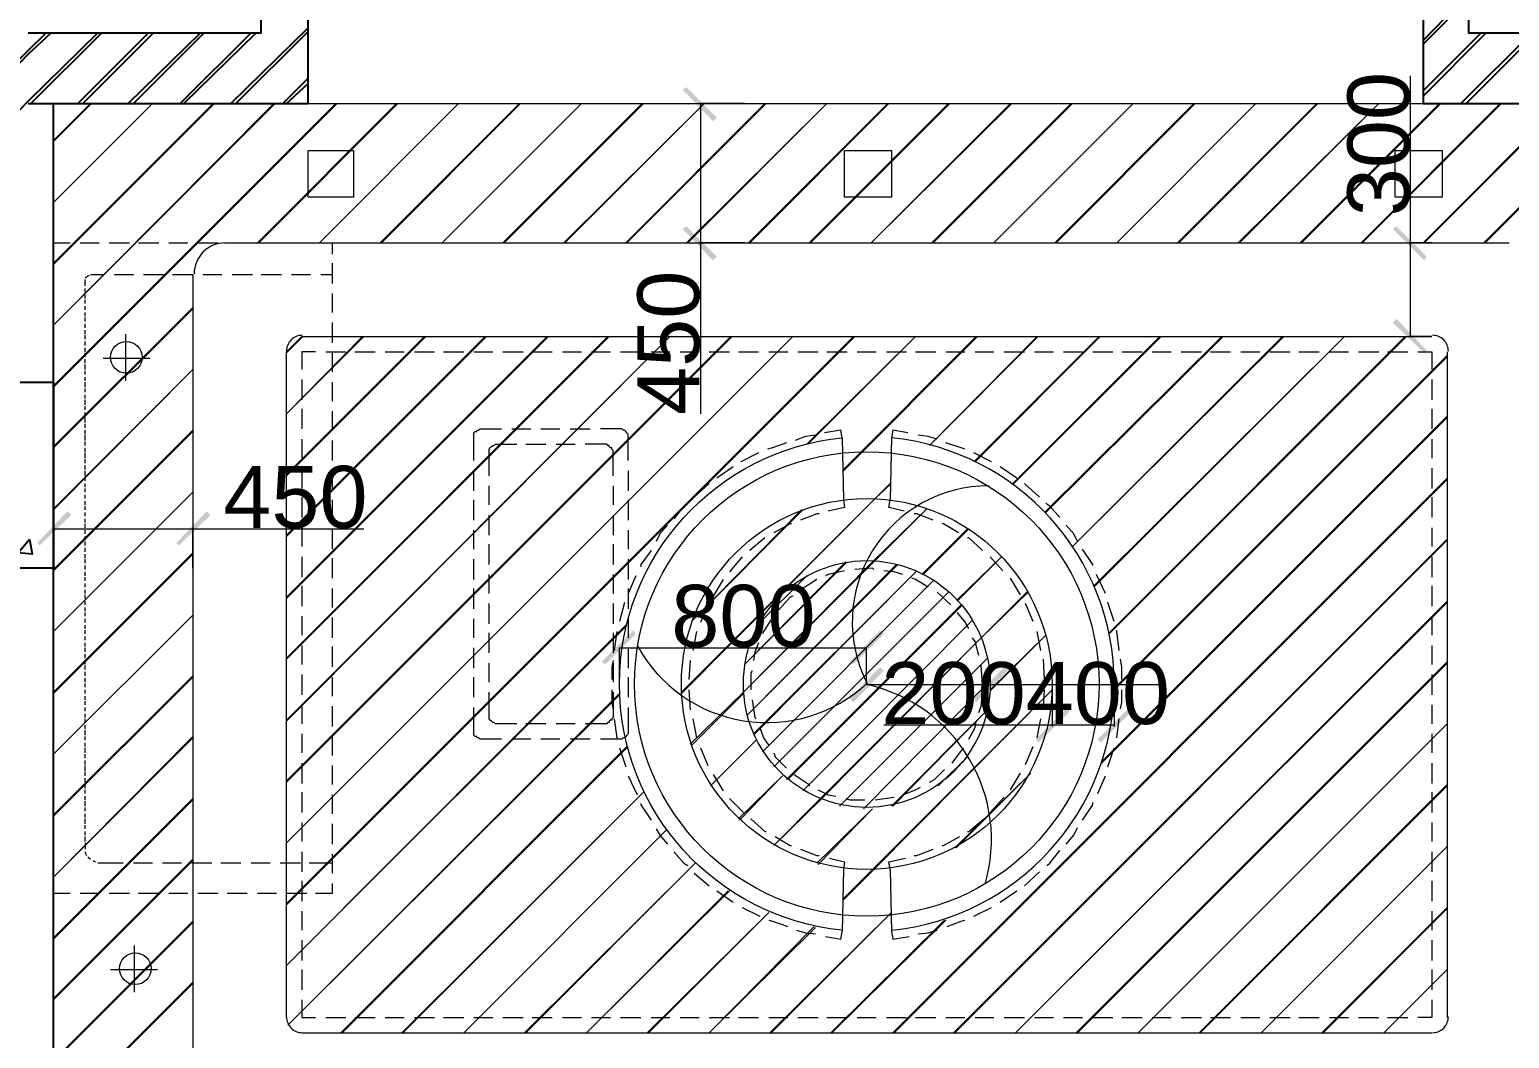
# Model space of a CAD drawing. Header units: millimetres. Extents: x 68955 to 118645, y -193284 to 16474.
# Drawn here: x 85534 to 90312, y -117659 to -114403 of the extents above; entities that cross this region are included whole.
import ezdxf

# ---------------------------------------------------------------- set-up
doc = ezdxf.new("R2010")
doc.units = ezdxf.units.MM
for name, color, linetype, true_color in [('PDF7_0', 7, 'Continuous', 0x535353), ('PDF7_celling', 7, 'Continuous', 0x00cc70), ('PDF7_coloum', 7, 'Continuous', 0x767676), ('PDF7_dotted line', 7, 'Continuous', 0x535353), ('PDF7_fan', 7, 'Continuous', 0xff6778), ('PDF7_furniture', 7, 'Continuous', 0xab5246), ('PDF7_light', 7, 'Continuous', 0xff8e53), ('PDF7_plan', 7, 'Continuous', 0x989898)]:
    doc.layers.add(name, color=color, linetype=linetype, true_color=true_color)
doc.layers.add('PDF7_Text', color=7, linetype='Continuous')
doc.styles.add('PDF Arial', font='arial.ttf')

msp = doc.modelspace()

# ---------------------------------------------------------------- hatches: boundary and pattern name
at = {"layer": 'PDF7_0', "transparency": 33554559}
for points in [[(87741.03, -114698.975), (87753.289, -114686.716), (87655.219, -114588.646), (87642.96, -114596.819)], [(87655.219, -115038.135), (87642.96, -115046.307), (87741.03, -115148.464), (87753.289, -115136.205)], [(90037.509, -115148.464), (90045.682, -115136.205), (89947.612, -115038.135), (89935.353, -115046.307)], [(89947.612, -115336.432), (89935.353, -115348.691), (90037.509, -115446.761), (90045.682, -115438.589)], [(85669.296, -115969.803), (85657.037, -115957.544), (85558.967, -116059.7), (85567.139, -116067.873)], [(86008.455, -116059.7), (86016.628, -116067.873), (86118.784, -115969.803), (86106.526, -115957.544)], [(87491.768, -116353.911), (87483.596, -116341.652), (87381.439, -116443.809), (87393.698, -116451.981)], [(88182.347, -116443.809), (88194.605, -116451.981), (88292.676, -116353.911), (88280.417, -116341.652)], [(88292.676, -116472.413), (88280.417, -116460.154), (88182.347, -116562.31), (88194.605, -116574.569)], [(88582.8, -116562.31), (88590.973, -116574.569), (88693.129, -116472.413), (88680.87, -116460.154)], [(88893.356, -116603.173), (88881.097, -116595.001), (88783.027, -116693.071), (88791.199, -116705.33)], [(88983.254, -116693.071), (88991.426, -116705.33), (89093.583, -116603.173), (89081.324, -116595.001)]]:
    msp.add_hatch(color=256, dxfattribs=at).paths.add_polyline_path(points)

# ---------------------------------------------------------------- linework, layer by layer
at = {"layer": 'PDF7_celling', "lineweight": 13}
for points in [[(85612.088, -114760.269), (85730.59, -114641.768)], [(85612.088, -115156.636), (86126.957, -114641.768)], [(86327.184, -114641.768), (85612.088, -115356.863), (86323.097, -114641.768)], [(85612.088, -115553.004), (86523.324, -114641.768)], [(85612.088, -114764.355), (85734.676, -114641.768)], [(85612.088, -115160.723), (86131.043, -114641.768)], [(85612.088, -115557.09), (86527.411, -114641.768)], [(86269.976, -115091.256), (86719.465, -114641.768)], [(86274.062, -115091.256), (86723.551, -114641.768)], [(86433.427, -114641.768), (90033.423, -114641.768)], [(86666.343, -115091.256), (87115.832, -114641.768)], [(86670.43, -115091.256), (87119.919, -114641.768)], [(87062.711, -115091.256), (87512.2, -114641.768)], [(87066.797, -115091.256), (87516.286, -114641.768)], [(87258.851, -115091.256), (87712.426, -114641.768), (87262.938, -115091.256)], [(87459.078, -115091.256), (87908.567, -114641.768)], [(87463.164, -115091.256), (87912.653, -114641.768)], [(87655.219, -115091.256), (88108.794, -114641.768), (87659.305, -115091.256)], [(87855.446, -115091.256), (88304.934, -114641.768)], [(87859.532, -115091.256), (88309.021, -114641.768)], [(88051.586, -115091.256), (88501.075, -114641.768)], [(88055.672, -115091.256), (88505.161, -114641.768)], [(88705.388, -114641.768), (88251.813, -115091.256), (88701.302, -114641.768)], [(88447.954, -115091.256), (88897.442, -114641.768)], [(88452.04, -115091.256), (88901.529, -114641.768)], [(88844.321, -115091.256), (89293.81, -114641.768)], [(88848.407, -115091.256), (89297.896, -114641.768)], [(89240.688, -115091.256), (89690.177, -114641.768)], [(89244.775, -115091.256), (89694.263, -114641.768)], [(89436.829, -115091.256), (89890.404, -114641.768), (89440.915, -115091.256)], [(89637.056, -115091.256), (90086.544, -114641.768)], [(89641.142, -115091.256), (90090.631, -114641.768)], [(89833.196, -115091.256), (90282.685, -114641.768)], [(89837.282, -115091.256), (90286.771, -114641.768)], [(90033.423, -115091.256), (90482.912, -114641.768)], [(90037.509, -115091.256), (90486.998, -114641.768)], [(90229.564, -115091.256), (90679.052, -114641.768)], [(90233.65, -115091.256), (90683.139, -114641.768)], [(86163.733, -115091.256), (90311.289, -115091.256)], [(86061.577, -115193.413), (86061.577, -117841.31)], [(85612.088, -115749.144), (86061.577, -115299.656)], [(85612.088, -115753.231), (86061.577, -115303.742)], [(86363.96, -117592.048), (86363.96, -115442.675), (86412.995, -115393.64), (90062.027, -115393.64)], [(86613.222, -115393.64), (86363.96, -115642.902), (86609.136, -115393.64)], [(86363.96, -115839.042), (86809.363, -115393.64)], [(86363.96, -116035.183), (87005.503, -115393.64)], [(86363.96, -116235.41), (87205.73, -115393.64)], [(86363.96, -116431.55), (87401.871, -115393.64)], [(86363.96, -116631.777), (87602.097, -115393.64), (86363.96, -116635.863)], [(86363.96, -116827.917), (87798.238, -115393.64)], [(86363.96, -117224.285), (88194.605, -115393.64)], [(86363.96, -115446.761), (86417.082, -115393.64)], [(86363.96, -115843.128), (86813.449, -115393.64)], [(86363.96, -116039.269), (87009.589, -115393.64)], [(86363.96, -116239.496), (87209.816, -115393.64)], [(86363.96, -116435.636), (87405.957, -115393.64)], [(86363.96, -116832.004), (87802.324, -115393.64)], [(86363.96, -117228.371), (88198.692, -115393.64)], [(88043.414, -115740.972), (88394.832, -115393.64), (88047.5, -115740.972)], [(88161.915, -115822.697), (88590.973, -115393.64)], [(88161.915, -115826.783), (88595.059, -115393.64)], [(88791.199, -115393.64), (88439.781, -115745.058), (88787.113, -115393.64)], [(88582.8, -115798.18), (88987.34, -115393.64)], [(88586.886, -115798.18), (88991.426, -115393.64)], [(88705.388, -115871.732), (89183.481, -115393.64)], [(88709.474, -115871.732), (89187.567, -115393.64)], [(88811.631, -115961.63), (89383.707, -115393.64)], [(88815.717, -115961.63), (89387.794, -115393.64)], [(89583.934, -115393.64), (88901.529, -116071.959), (89579.848, -115393.64)], [(88970.995, -116198.633), (89780.075, -115393.64), (88970.995, -116202.719)], [(89020.03, -116349.825), (89976.215, -115393.64)], [(89020.03, -116353.911), (89980.302, -115393.64)], [(89036.375, -116529.62), (90111.062, -115454.934)], [(89036.375, -116533.707), (90111.062, -115459.02)], [(90111.062, -115442.675), (90111.062, -117592.048)], [(85612.088, -115949.371), (86061.577, -115499.882), (85612.088, -115953.458)], [(88995.513, -116766.624), (90111.062, -115651.074)], [(88995.513, -116770.71), (90111.062, -115655.16)], [(85612.088, -116145.512), (86061.577, -115696.023)], [(85612.088, -116149.598), (86061.577, -115700.109)], [(88321.279, -117641.084), (90111.062, -115851.301)], [(88325.366, -117641.084), (90111.062, -115855.387)], [(88313.107, -115871.732), (88264.072, -115916.681), (88313.107, -115867.646)], [(87638.874, -116541.879), (88264.072, -115916.681), (87638.874, -116545.965)], [(87667.478, -116709.416), (87839.101, -116541.879), (88259.985, -116116.908), (88431.608, -115949.371), (88264.072, -116116.908), (87839.101, -116541.879)], [(87671.564, -116313.049), (88031.155, -115953.458)], [(87675.65, -116308.962), (88027.069, -115953.458)], [(88415.263, -116161.857), (88562.369, -116014.751)], [(88419.35, -116161.857), (88566.455, -116014.751)], [(88517.42, -117641.084), (90111.062, -116047.442)], [(88521.506, -117641.084), (90111.062, -116051.528)], [(85612.088, -116541.879), (86061.577, -116092.39)], [(85612.088, -116545.965), (86061.577, -116096.477)], [(88174.174, -116120.994), (87843.187, -116451.981), (88170.088, -116120.994)], [(88337.624, -116129.167), (87851.359, -116615.432), (88333.538, -116129.167)], [(87871.791, -116676.726), (88398.918, -116149.598), (87871.791, -116680.812)], [(88529.679, -116243.582), (88672.698, -116104.649), (88529.679, -116247.668)], [(88043.414, -116165.943), (87888.136, -116321.221), (88039.327, -116170.029)], [(88758.509, -116219.065), (88607.318, -116366.17), (88758.509, -116214.978)], [(87978.033, -116823.831), (88541.938, -116259.927)], [(87982.12, -116823.831), (88546.024, -116259.927)], [(90111.062, -116251.755), (88717.647, -117641.084), (90111.062, -116247.668)], [(87459.078, -116329.394), (86363.96, -117424.512), (87459.078, -116325.307)], [(88635.922, -116533.707), (88815.717, -116357.997), (88635.922, -116537.793)], [(88913.787, -117641.084), (90111.062, -116443.809)], [(88917.874, -117641.084), (90111.062, -116447.895)], [(85612.088, -116938.247), (86061.577, -116488.758)], [(85612.088, -116942.333), (86061.577, -116492.844)], [(87438.647, -116550.052), (86368.046, -117616.566), (87438.647, -116545.965)], [(87671.564, -116713.502), (87839.101, -116545.965)], [(88161.915, -117207.94), (88251.813, -117118.042), (88836.148, -116533.707), (88255.899, -117118.042), (88161.915, -117212.026)], [(88317.193, -116909.643), (88627.749, -116599.087), (88321.279, -116909.643)], [(86061.577, -116688.985), (85612.088, -117138.473), (86061.577, -116684.898)], [(86539.669, -117641.084), (87463.164, -116717.588)], [(86543.756, -117641.084), (87463.164, -116721.675)], [(88468.385, -116844.263), (88562.369, -116750.279)], [(88472.471, -116840.176), (88558.283, -116754.365)], [(87822.755, -116950.505), (87965.775, -116811.572), (87826.842, -116954.592)], [(88521.506, -117044.489), (88766.682, -116803.4)], [(88525.592, -117044.489), (88762.596, -116807.486)], [(86735.81, -117641.084), (87516.286, -116864.694), (86739.896, -117641.084)], [(89310.155, -117641.084), (90111.062, -116840.176)], [(89314.241, -117641.084), (90111.062, -116844.263)], [(85612.088, -117334.614), (86061.577, -116885.125)], [(85612.088, -117338.7), (86061.577, -116889.211)], [(88076.104, -117093.524), (88255.899, -116917.815), (88080.19, -117097.611)], [(85612.088, -117530.754), (86061.577, -117081.266)], [(85612.088, -117534.841), (86061.577, -117085.352)], [(87132.177, -117641.084), (87683.823, -117093.524), (87136.264, -117641.084)], [(88161.915, -117113.956), (88157.829, -117314.183)], [(88313.107, -117113.956), (88317.193, -117314.183)], [(87794.152, -117183.422), (87332.404, -117641.084), (87790.065, -117183.422)], [(89706.522, -117641.084), (90111.062, -117236.544)], [(89710.608, -117641.084), (90111.062, -117240.63)], [(85612.088, -117730.981), (86061.577, -117281.493)], [(85612.088, -117735.068), (86061.577, -117285.579)], [(87528.545, -117641.084), (87920.826, -117252.889), (87532.631, -117641.084)], [(87924.912, -117641.084), (88317.193, -117252.889), (87928.998, -117641.084)], [(88121.053, -117641.084), (88488.816, -117277.406)], [(88125.139, -117641.084), (88492.902, -117277.406)], [(88072.017, -117301.924), (87728.771, -117641.084), (88067.931, -117297.838)], [(85612.088, -117927.122), (86061.577, -117477.633)], [(85612.088, -117931.208), (86061.577, -117481.719)], [(86412.995, -117641.084), (90062.027, -117641.084)]]:
    msp.add_lwpolyline(points, dxfattribs=at)
for points in [[(85930.816, -114641.768), (85612.088, -114960.496)], [(86919.692, -114641.768), (86470.203, -115091.256)], [(87316.059, -114641.768), (86866.57, -115091.256)], [(89097.669, -114641.768), (88648.18, -115091.256)], [(89494.036, -114641.768), (89044.548, -115091.256)], [(87998.465, -115393.64), (86363.96, -117028.144)], [(86061.577, -115896.25), (85612.088, -116345.739)], [(88452.04, -116182.288), (87900.394, -116733.933)], [(88501.075, -116219.065), (87937.171, -116782.969)], [(86061.577, -116292.617), (85612.088, -116742.106)], [(88578.714, -116308.962), (88031.155, -116860.608)], [(88607.318, -116366.17), (88088.363, -116889.211), (87937.171, -117036.317), (88084.276, -116889.211)], [(88627.749, -116431.55), (88149.656, -116909.643)], [(88635.922, -116505.103), (88227.295, -116917.815)], [(90111.062, -116644.036), (89114.014, -117641.084)], [(87879.963, -116697.157), (87732.858, -116844.263)], [(87589.839, -116987.282), (86936.037, -117641.084)], [(90111.062, -117040.403), (89510.382, -117641.084)], [(90111.062, -117436.77), (89906.749, -117641.084)]]:
    msp.add_lwpolyline(points, close=True, dxfattribs=at)
for points in [[(88157.608, -117310.176, -0.90451604), (88157.829, -115720.541), (88161.915, -115920.767)], [(88317.414, -117310.176, 0.90451604), (88317.193, -115720.541), (88313.107, -115920.767)]]:
    msp.add_lwpolyline(points, format="xyb", dxfattribs=at)
for radius in [598.638, 398.411]:
    msp.add_circle((88237.511, -116515.319), radius, dxfattribs=at)
for centre, radius, start, end in [((86165.776, -115191.37), 100.113, 89.999899, 180.000101), ((86415.038, -115440.632), 51.078, 89.999996, 180.000004), ((90064.07, -115440.632), 51.078, 359.999996, 90.000004), ((86415.038, -117590.005), 51.078, 179.999996, 270.000004), ((90064.07, -117590.005), 51.078, 269.999996, 0.000004)]:
    msp.add_arc(centre, radius, start, end, dxfattribs=at)
at = {"layer": 'PDF7_coloum', "lineweight": 25}
for points in [[(90033.423, -114437.454), (90180.528, -114286.263)], [(90033.423, -114449.713), (90180.528, -114302.608)], [(85358.74, -114641.768), (85383.257, -114617.25), (85530.363, -114470.145), (85587.57, -114412.937)], [(85375.085, -114641.768), (85383.257, -114633.595), (85530.363, -114482.403), (85603.915, -114412.937)], [(85755.107, -114412.937), (85530.363, -114633.595), (85383.257, -114784.787)], [(85538.535, -114641.768), (85767.366, -114412.937)], [(85689.727, -114641.768), (85918.558, -114412.937)], [(85706.072, -114641.768), (85934.903, -114412.937)], [(85853.177, -114641.768), (86086.094, -114412.937)], [(85869.522, -114641.768), (86098.353, -114412.937)], [(86020.714, -114641.768), (86249.545, -114412.937)], [(86032.973, -114641.768), (86265.89, -114412.937)], [(86184.165, -114641.768), (86433.427, -114396.592)], [(86200.51, -114641.768), (86433.427, -114408.851)], [(90033.423, -114600.905), (90221.391, -114412.937)], [(90033.423, -114617.25), (90237.736, -114412.937)], [(90156.011, -114641.768), (90384.842, -114412.937)], [(90172.356, -114641.768), (90401.187, -114412.937)], [(86351.701, -114641.768), (86433.427, -114560.042)], [(86363.96, -114641.768), (86433.427, -114576.387)]]:
    msp.add_lwpolyline(points, dxfattribs=at)
at = {"layer": 'PDF7_coloum', "color": 251, "lineweight": 25, "true_color": 0x535353}
msp.add_lwpolyline([(85612.088, -115540.745), (85612.088, -116141.426), (85383.257, -116141.426), (85383.257, -115540.745)], close=True, dxfattribs=at)
at = {"layer": 'PDF7_dotted line', "lineweight": 20}
for points in [[(85612.088, -114641.768), (85612.088, -114764.355)], [(85612.088, -114829.736), (85612.088, -114956.41)], [(85612.088, -115017.704), (85612.088, -115144.378)], [(85612.088, -115209.758), (85612.088, -115336.432)], [(85612.088, -115401.812), (85612.088, -115528.486)], [(85612.088, -115589.78), (85612.088, -115716.454)], [(85612.088, -115781.835), (85612.088, -115908.509)], [(85612.088, -115969.803), (85612.088, -116100.563)], [(85612.088, -116161.857), (85612.088, -116288.531)], [(85612.088, -116353.911), (85612.088, -116480.585)], [(85612.088, -116541.879), (85612.088, -116668.553)], [(85612.088, -116733.933), (85612.088, -116860.608)], [(85612.088, -116925.988), (85612.088, -117052.662)], [(85612.088, -117113.956), (85612.088, -117240.63)], [(85612.088, -117306.01), (85612.088, -117432.684)], [(85612.088, -117493.978), (85612.088, -117620.652)]]:
    msp.add_lwpolyline(points, dxfattribs=at)
at = {"layer": 'PDF7_fan', "lineweight": 13}
msp.add_circle((88237.511, -116515.319), 749.829, dxfattribs=at)
for centre, radius, start, end in [((88629.791, -116315.091), 439.272, 89.659362, 207.059234), ((87914.696, -116163.899), 476.05, 208.943611, 312.934393), ((88127.184, -117017.928), 512.824, 343.712692, 77.568774)]:
    msp.add_arc(centre, radius, start, end, dxfattribs=at)
at = {"layer": 'PDF7_furniture', "color": 251, "lineweight": 20, "true_color": 0x535353}
for points in [[(89992.56, -115393.64), (89992.56, -115091.256), (89992.56, -114551.87)], [(86433.427, -114641.768), (90033.423, -114641.768)], [(87843.187, -114641.768), (87696.081, -114641.768)], [(87700.168, -114641.768), (87700.168, -115091.256), (87700.168, -115642.902)], [(85612.088, -117191.595), (85612.088, -115091.256)], [(87843.187, -115091.256), (87696.081, -115091.256)], [(90062.027, -115091.256), (89988.474, -115091.256)], [(90062.027, -115393.64), (89988.474, -115393.64)], [(85612.088, -116141.426), (85612.088, -116010.665)], [(85612.088, -116014.751), (86061.577, -116014.751), (86613.222, -116014.751)], [(86061.577, -116141.426), (86061.577, -116010.665)], [(87438.647, -116517.362), (87438.647, -116398.86), (88235.468, -116398.86), (88235.468, -116517.362), (88635.922, -116517.362), (89187.567, -116517.362)], [(88836.148, -116517.362), (88836.148, -116652.208)], [(89036.375, -116517.362), (89036.375, -116652.208)], [(89036.375, -116648.122), (88836.148, -116648.122), (88292.676, -116648.122)]]:
    msp.add_lwpolyline(points, dxfattribs=at)
at = {"layer": 'PDF7_furniture', "lineweight": 20}
for points in [[(85612.088, -115091.256), (85665.209, -115091.256)], [(85697.899, -115091.256), (85759.193, -115091.256)], [(85791.883, -115091.256), (85857.264, -115091.256)], [(85885.868, -115091.256), (85951.248, -115091.256)], [(85983.938, -115091.256), (86045.232, -115091.256)], [(86077.922, -115091.256), (86143.302, -115091.256)], [(86171.906, -115091.256), (86237.286, -115091.256)], [(86269.976, -115091.256), (86331.27, -115091.256)], [(86363.96, -115091.256), (86429.34, -115091.256)], [(86457.944, -115091.256), (86511.066, -115091.256), (86511.066, -115128.033)], [(85730.59, -115193.413), (85734.676, -115193.413), (85738.762, -115193.413), (85775.538, -115193.413)], [(85808.229, -115193.413), (85869.522, -115193.413)], [(85902.213, -115193.413), (85967.593, -115193.413)], [(85996.197, -115193.413), (86061.577, -115193.413)], [(86094.267, -115193.413), (86155.561, -115193.413)], [(86188.251, -115193.413), (86253.631, -115193.413)], [(86282.235, -115193.413), (86347.615, -115193.413)], [(86380.305, -115193.413), (86441.599, -115193.413)], [(86474.289, -115193.413), (86511.066, -115193.413)], [(86511.066, -115156.636), (86511.066, -115222.017)], [(85726.503, -115197.499), (85722.417, -115197.499), (85718.331, -115201.585), (85714.245, -115205.672)], [(85714.245, -115230.189), (85714.245, -115217.93), (85714.245, -115213.844), (85714.245, -115209.758)], [(85714.245, -115250.621), (85714.245, -115238.362)], [(85714.245, -115271.052), (85714.245, -115258.793)], [(85714.245, -115287.397), (85714.245, -115275.138)], [(86511.066, -115254.707), (86511.066, -115316.001)], [(85714.245, -115307.828), (85714.245, -115295.569)], [(85714.245, -115328.259), (85714.245, -115316.001)], [(85714.245, -115344.605), (85714.245, -115332.346)], [(85714.245, -115365.036), (85714.245, -115352.777)], [(85714.245, -115385.467), (85714.245, -115373.208)], [(86511.066, -115348.691), (86511.066, -115414.071)], [(85714.245, -115401.812), (85714.245, -115389.553)], [(85714.245, -115422.244), (85714.245, -115409.985)], [(85714.245, -115442.675), (85714.245, -115430.416)], [(85714.245, -115459.02), (85714.245, -115446.761)], [(85714.245, -115479.451), (85714.245, -115467.192)], [(86511.066, -115442.675), (86511.066, -115508.055)], [(85714.245, -115499.882), (85714.245, -115483.537)], [(85714.245, -115516.228), (85714.245, -115503.969)], [(85714.245, -115536.659), (85714.245, -115524.4)], [(85714.245, -115557.09), (85714.245, -115540.745)], [(85714.245, -115573.435), (85714.245, -115561.176)], [(86511.066, -115540.745), (86511.066, -115602.039)], [(85714.245, -115593.866), (85714.245, -115581.608)], [(85714.245, -115614.298), (85714.245, -115597.953)], [(85714.245, -115630.643), (85714.245, -115618.384)], [(85714.245, -115651.074), (85714.245, -115638.815)], [(85714.245, -115671.505), (85714.245, -115655.16)], [(86511.066, -115634.729), (86511.066, -115696.023)], [(85714.245, -115687.851), (85714.245, -115675.592)], [(85714.245, -115708.282), (85714.245, -115696.023)], [(85714.245, -115728.713), (85714.245, -115712.368)], [(86968.727, -115794.093), (86968.727, -115716.454), (86968.727, -115712.368), (86968.727, -115708.282), (86968.727, -115704.196), (86972.813, -115700.109), (86976.899, -115700.109), (86980.986, -115696.023), (86985.072, -115696.023), (86989.158, -115691.937), (86993.244, -115691.937), (87058.625, -115691.937)], [(87091.315, -115691.937), (87152.609, -115691.937)], [(87185.299, -115691.937), (87246.593, -115691.937)], [(87279.283, -115691.937), (87344.663, -115691.937)], [(87467.251, -115794.093), (87467.251, -115716.454), (87467.251, -115712.368), (87467.251, -115708.282), (87463.164, -115704.196), (87459.078, -115700.109), (87454.992, -115696.023), (87450.906, -115696.023), (87446.819, -115691.937), (87442.733, -115691.937), (87377.353, -115691.937)], [(85714.245, -115745.058), (85714.245, -115732.799)], [(85714.245, -115765.489), (85714.245, -115753.231)], [(86511.066, -115728.713), (86511.066, -115794.093)], [(87017.762, -115843.128), (87017.762, -115769.576), (87017.762, -115761.403), (87017.762, -115757.317), (87021.848, -115753.231), (87025.934, -115749.144), (87030.021, -115745.058), (87034.107, -115745.058), (87038.193, -115740.972), (87042.28, -115740.972), (87107.66, -115740.972)], [(87136.264, -115740.972), (87201.644, -115740.972)], [(87234.334, -115740.972), (87295.628, -115740.972)], [(87418.216, -115843.128), (87418.216, -115769.576), (87418.216, -115761.403), (87414.129, -115757.317), (87414.129, -115753.231), (87410.043, -115753.231), (87405.957, -115749.144), (87405.957, -115745.058), (87401.871, -115745.058), (87397.784, -115740.972), (87393.698, -115740.972), (87328.318, -115740.972)], [(85714.245, -115785.921), (85714.245, -115769.576)], [(85714.245, -115802.266), (85714.245, -115790.007)], [(85714.245, -115822.697), (85714.245, -115810.438)], [(85714.245, -115843.128), (85714.245, -115826.783)], [(85714.245, -115859.473), (85714.245, -115847.215)], [(86511.066, -115826.783), (86511.066, -115888.077)], [(86968.727, -115892.164), (86968.727, -115826.783)], [(87467.251, -115826.783), (87467.251, -115892.164)], [(85714.245, -115879.905), (85714.245, -115867.646)], [(85714.245, -115896.25), (85714.245, -115883.991)], [(85714.245, -115916.681), (85714.245, -115904.422)], [(87017.762, -115937.112), (87017.762, -115875.819)], [(87418.216, -115875.819), (87418.216, -115937.112)], [(85714.245, -115937.112), (85714.245, -115924.854)], [(85714.245, -115953.458), (85714.245, -115941.199)], [(86511.066, -115920.767), (86511.066, -115982.061)], [(86968.727, -115986.148), (86968.727, -115920.767)], [(87467.251, -115920.767), (87467.251, -115986.148)], [(85714.245, -115973.889), (85714.245, -115961.63)], [(85714.245, -115994.32), (85714.245, -115982.061)], [(85714.245, -116010.665), (85714.245, -115998.406)], [(87017.762, -116035.183), (87017.762, -115969.803)], [(87418.216, -115969.803), (87418.216, -116035.183)], [(85714.245, -116031.096), (85714.245, -116018.838)], [(85714.245, -116051.528), (85714.245, -116039.269)], [(86511.066, -116014.751), (86511.066, -116080.132)], [(86968.727, -116080.132), (86968.727, -116018.838)], [(87467.251, -116018.838), (87467.251, -116080.132)], [(85714.245, -116067.873), (85714.245, -116055.614)], [(85714.245, -116088.304), (85714.245, -116076.045)], [(85714.245, -116108.735), (85714.245, -116096.477)], [(87017.762, -116129.167), (87017.762, -116063.787)], [(87418.216, -116063.787), (87418.216, -116129.167)], [(85714.245, -116125.08), (85714.245, -116112.822)], [(85714.245, -116145.512), (85714.245, -116133.253)], [(86511.066, -116108.735), (86511.066, -116174.116)], [(86968.727, -116178.202), (86968.727, -116112.822)], [(87467.251, -116112.822), (87467.251, -116178.202)], [(85714.245, -116165.943), (85714.245, -116153.684)], [(85714.245, -116182.288), (85714.245, -116170.029)], [(85714.245, -116202.719), (85714.245, -116190.461)], [(87017.762, -116223.151), (87017.762, -116161.857)], [(87418.216, -116161.857), (87418.216, -116223.151)], [(85714.245, -116223.151), (85714.245, -116210.892)], [(85714.245, -116239.496), (85714.245, -116227.237)], [(86511.066, -116206.806), (86511.066, -116268.1)], [(86968.727, -116272.186), (86968.727, -116206.806)], [(87467.251, -116206.806), (87467.251, -116272.186)], [(85714.245, -116259.927), (85714.245, -116247.668)], [(85714.245, -116280.358), (85714.245, -116268.1)], [(85714.245, -116296.703), (85714.245, -116284.445)], [(87017.762, -116321.221), (87017.762, -116255.841)], [(87418.216, -116255.841), (87418.216, -116321.221)], [(85714.245, -116317.135), (85714.245, -116304.876)], [(85714.245, -116337.566), (85714.245, -116325.307)], [(86511.066, -116300.79), (86511.066, -116366.17)], [(86968.727, -116366.17), (86968.727, -116304.876)], [(87467.251, -116304.876), (87467.251, -116366.17)], [(85714.245, -116353.911), (85714.245, -116341.652)], [(85714.245, -116374.342), (85714.245, -116362.084)], [(85714.245, -116394.774), (85714.245, -116382.515)], [(87017.762, -116415.205), (87017.762, -116349.825)], [(87418.216, -116349.825), (87418.216, -116415.205)], [(85714.245, -116411.119), (85714.245, -116398.86)], [(85714.245, -116431.55), (85714.245, -116419.291)], [(86511.066, -116394.774), (86511.066, -116460.154)], [(86968.727, -116464.24), (86968.727, -116398.86)], [(87467.251, -116398.86), (87467.251, -116464.24)], [(85714.245, -116451.981), (85714.245, -116439.723)], [(85714.245, -116468.326), (85714.245, -116456.068)], [(85714.245, -116488.758), (85714.245, -116476.499)], [(87017.762, -116509.189), (87017.762, -116447.895)], [(87418.216, -116447.895), (87418.216, -116509.189)], [(85714.245, -116509.189), (85714.245, -116496.93)], [(85714.245, -116525.534), (85714.245, -116513.275)], [(86511.066, -116492.844), (86511.066, -116554.138)], [(86968.727, -116558.224), (86968.727, -116492.844)], [(87467.251, -116492.844), (87467.251, -116558.224)], [(85714.245, -116545.965), (85714.245, -116533.707)], [(85714.245, -116566.397), (85714.245, -116554.138)], [(85714.245, -116582.742), (85714.245, -116570.483)], [(87107.66, -116644.036), (87042.28, -116644.036), (87038.193, -116644.036), (87034.107, -116639.949), (87030.021, -116639.949), (87025.934, -116635.863), (87021.848, -116631.777), (87017.762, -116627.691), (87017.762, -116623.604), (87017.762, -116615.432), (87017.762, -116541.879)], [(87418.216, -116541.879), (87418.216, -116615.432), (87418.216, -116623.604), (87414.129, -116627.691), (87414.129, -116631.777), (87410.043, -116631.777), (87405.957, -116635.863), (87405.957, -116639.949), (87401.871, -116639.949), (87397.784, -116644.036), (87393.698, -116644.036), (87328.318, -116644.036)], [(85714.245, -116603.173), (85714.245, -116590.914)], [(85714.245, -116623.604), (85714.245, -116611.346)], [(86511.066, -116586.828), (86511.066, -116652.208)], [(87058.625, -116693.071), (86993.244, -116693.071), (86989.158, -116693.071), (86985.072, -116688.985), (86980.986, -116688.985), (86976.899, -116684.898), (86972.813, -116684.898), (86968.727, -116680.812), (86968.727, -116676.726), (86968.727, -116672.64), (86968.727, -116668.553), (86968.727, -116590.914)], [(87467.251, -116590.914), (87467.251, -116668.553), (87467.251, -116672.64), (87467.251, -116676.726), (87463.164, -116680.812), (87459.078, -116684.898), (87454.992, -116688.985), (87450.906, -116688.985), (87446.819, -116693.071), (87442.733, -116693.071), (87377.353, -116693.071)], [(85714.245, -116639.949), (85714.245, -116627.691)], [(85714.245, -116660.381), (85714.245, -116648.122)], [(85714.245, -116680.812), (85714.245, -116664.467)], [(87201.644, -116644.036), (87136.264, -116644.036)], [(87295.628, -116644.036), (87234.334, -116644.036)], [(85714.245, -116697.157), (85714.245, -116684.898)], [(85714.245, -116717.588), (85714.245, -116705.33)], [(85714.245, -116738.02), (85714.245, -116721.675)], [(86511.066, -116680.812), (86511.066, -116746.192)], [(87152.609, -116693.071), (87091.315, -116693.071)], [(87246.593, -116693.071), (87185.299, -116693.071)], [(87344.663, -116693.071), (87279.283, -116693.071)], [(85714.245, -116754.365), (85714.245, -116742.106)], [(85714.245, -116774.796), (85714.245, -116762.537)], [(85714.245, -116795.227), (85714.245, -116778.882)], [(85714.245, -116811.572), (85714.245, -116799.314)], [(86511.066, -116778.882), (86511.066, -116840.176)], [(85714.245, -116832.004), (85714.245, -116819.745)], [(85714.245, -116852.435), (85714.245, -116836.09)], [(85714.245, -116868.78), (85714.245, -116856.521)], [(85714.245, -116889.211), (85714.245, -116876.953)], [(85714.245, -116909.643), (85714.245, -116893.298)], [(85714.245, -116925.988), (85714.245, -116913.729)], [(86511.066, -116872.866), (86511.066, -116934.16)], [(85714.245, -116946.419), (85714.245, -116934.16)], [(85714.245, -116966.85), (85714.245, -116950.505)], [(85714.245, -116983.195), (85714.245, -116970.937)], [(85714.245, -117003.627), (85714.245, -116991.368)], [(85714.245, -117024.058), (85714.245, -117007.713)], [(86511.066, -116966.85), (86511.066, -117032.231)], [(85714.245, -117028.144), (85714.245, -117040.403), (85714.245, -117048.576)], [(85714.245, -117056.748), (85714.245, -117060.834), (85718.331, -117069.007)], [(85722.417, -117073.093), (85730.59, -117081.266)], [(85738.762, -117085.352), (85746.935, -117089.438)], [(85836.832, -117093.524), (85763.28, -117093.524), (85755.107, -117093.524)], [(85930.816, -117093.524), (85869.522, -117093.524)], [(86024.8, -117093.524), (85963.506, -117093.524)], [(86122.871, -117093.524), (86057.49, -117093.524)], [(86216.855, -117093.524), (86151.475, -117093.524)], [(86310.839, -117093.524), (86249.545, -117093.524)], [(86408.909, -117093.524), (86343.529, -117093.524)], [(86511.066, -117093.524), (86437.513, -117093.524)], [(86511.066, -117064.921), (86511.066, -117126.215)], [(85665.209, -117191.595), (85612.088, -117191.595)], [(85759.193, -117191.595), (85697.899, -117191.595)], [(85857.264, -117191.595), (85791.883, -117191.595)], [(85951.248, -117191.595), (85885.868, -117191.595)], [(86045.232, -117191.595), (85983.938, -117191.595)], [(86143.302, -117191.595), (86077.922, -117191.595)], [(86237.286, -117191.595), (86171.906, -117191.595)], [(86331.27, -117191.595), (86269.976, -117191.595)], [(86429.34, -117191.595), (86363.96, -117191.595)], [(86511.066, -117158.905), (86511.066, -117191.595), (86457.944, -117191.595)]]:
    msp.add_lwpolyline(points, dxfattribs=at)
at = {"layer": 'PDF7_light', "lineweight": 13}
for points in [[(86433.427, -114792.959), (86580.532, -114792.959), (86580.532, -114944.151), (86433.427, -114944.151)], [(88166.001, -114792.959), (88317.193, -114792.959), (88317.193, -114944.151), (88166.001, -114944.151)], [(89943.525, -114792.959), (90094.717, -114792.959), (90094.717, -114944.151), (89943.525, -114944.151)]]:
    msp.add_lwpolyline(points, close=True, dxfattribs=at)
for points in [[(85845.005, -115536.659), (85845.005, -115385.467)], [(85771.452, -115463.106), (85922.644, -115463.106)], [(86457.944, -115442.675), (86412.995, -115442.675), (86412.995, -115499.882)], [(86490.634, -115442.675), (86556.014, -115442.675)], [(86584.618, -115442.675), (86649.998, -115442.675)], [(86682.689, -115442.675), (86743.982, -115442.675)], [(86776.673, -115442.675), (86842.053, -115442.675)], [(86870.657, -115442.675), (86936.037, -115442.675)], [(86968.727, -115442.675), (87030.021, -115442.675)], [(87062.711, -115442.675), (87128.091, -115442.675)], [(87156.695, -115442.675), (87222.075, -115442.675)], [(87254.765, -115442.675), (87316.059, -115442.675)], [(87348.749, -115442.675), (87410.043, -115442.675)], [(87442.733, -115442.675), (87508.113, -115442.675)], [(87540.803, -115442.675), (87602.097, -115442.675)], [(87634.787, -115442.675), (87696.081, -115442.675)], [(87728.771, -115442.675), (87794.152, -115442.675)], [(87822.755, -115442.675), (87888.136, -115442.675)], [(87920.826, -115442.675), (87982.12, -115442.675)], [(88014.81, -115442.675), (88080.19, -115442.675)], [(88108.794, -115442.675), (88174.174, -115442.675)], [(88206.864, -115442.675), (88268.158, -115442.675)], [(88300.848, -115442.675), (88366.228, -115442.675)], [(88394.832, -115442.675), (88460.212, -115442.675)], [(88492.902, -115442.675), (88554.196, -115442.675)], [(88586.886, -115442.675), (88648.18, -115442.675)], [(88680.87, -115442.675), (88746.251, -115442.675)], [(88778.941, -115442.675), (88840.235, -115442.675)], [(88872.925, -115442.675), (88934.219, -115442.675)], [(88966.909, -115442.675), (89032.289, -115442.675)], [(89060.893, -115442.675), (89126.273, -115442.675)], [(89158.963, -115442.675), (89220.257, -115442.675)], [(89252.947, -115442.675), (89318.327, -115442.675)], [(89346.931, -115442.675), (89412.311, -115442.675)], [(89445.001, -115442.675), (89506.295, -115442.675)], [(89538.985, -115442.675), (89604.366, -115442.675)], [(89632.969, -115442.675), (89698.35, -115442.675)], [(89731.04, -115442.675), (89792.334, -115442.675)], [(89825.024, -115442.675), (89890.404, -115442.675)], [(89919.008, -115442.675), (89984.388, -115442.675)], [(90017.078, -115442.675), (90062.027, -115442.675), (90062.027, -115499.882)], [(86412.995, -115532.573), (86412.995, -115597.953)], [(90062.027, -115532.573), (90062.027, -115597.953)], [(86412.995, -115626.557), (86412.995, -115691.937)], [(90062.027, -115626.557), (90062.027, -115691.937)], [(88072.017, -115712.368), (88039.327, -115716.454), (88006.637, -115728.713)], [(88157.829, -115720.541), (88153.743, -115696.023), (88100.621, -115704.196)], [(88370.315, -115704.196), (88321.279, -115696.023), (88317.193, -115720.541)], [(88464.299, -115724.627), (88435.695, -115716.454), (88403.005, -115712.368)], [(86412.995, -115724.627), (86412.995, -115785.921)], [(87978.033, -115736.886), (87933.085, -115753.231), (87916.74, -115757.317)], [(88554.196, -115757.317), (88541.938, -115753.231), (88492.902, -115736.886)], [(90062.027, -115724.627), (90062.027, -115785.921)], [(87806.41, -115814.525), (87753.289, -115851.301)], [(87888.136, -115769.576), (87830.928, -115798.18)], [(88640.008, -115798.18), (88582.8, -115769.576)], [(88721.733, -115851.301), (88668.612, -115814.525)], [(86412.995, -115818.611), (86412.995, -115883.991)], [(90062.027, -115818.611), (90062.027, -115883.991)], [(87728.771, -115867.646), (87679.736, -115912.595)], [(88795.286, -115912.595), (88746.251, -115867.646)], [(86412.995, -115912.595), (86412.995, -115977.975)], [(87655.219, -115933.026), (87647.046, -115941.199), (87614.356, -115982.061)], [(88161.915, -115920.767), (88166.001, -115945.285), (88112.88, -115957.544)], [(88358.056, -115957.544), (88309.021, -115945.285), (88313.107, -115920.767)], [(88860.666, -115977.975), (88827.976, -115941.199), (88815.717, -115933.026)], [(90062.027, -115912.595), (90062.027, -115977.975)], [(87593.925, -116002.493), (87569.407, -116031.096), (87557.148, -116055.614)], [(87994.378, -115998.406), (87990.292, -115998.406), (87937.171, -116027.01)], [(88084.276, -115965.716), (88076.104, -115965.716), (88022.982, -115986.148)], [(88452.04, -115986.148), (88398.918, -115965.716), (88390.746, -115965.716)], [(88533.765, -116027.01), (88484.73, -115998.406), (88480.644, -115998.406)], [(88917.874, -116055.614), (88905.615, -116031.096), (88881.097, -116002.493)], [(86412.995, -116010.665), (86412.995, -116071.959)], [(87908.567, -116043.355), (87859.532, -116084.218)], [(88611.404, -116084.218), (88566.455, -116043.355), (88562.369, -116043.355)], [(90062.027, -116010.665), (90062.027, -116071.959)], [(87540.803, -116084.218), (87508.113, -116129.167), (87508.113, -116137.339)], [(88966.909, -116133.253), (88966.909, -116129.167), (88934.219, -116080.132)], [(86412.995, -116104.649), (86412.995, -116170.029)], [(87835.014, -116104.649), (87794.152, -116153.684)], [(88166.001, -116149.598), (88112.88, -116161.857), (88104.708, -116165.943)], [(88259.985, -116145.512), (88255.899, -116141.426), (88198.692, -116145.512)], [(88353.97, -116161.857), (88325.366, -116153.684), (88292.676, -116149.598)], [(88676.784, -116149.598), (88635.922, -116104.649)], [(90062.027, -116104.649), (90062.027, -116170.029)], [(87491.768, -116165.943), (87467.251, -116223.151)], [(87773.72, -116178.202), (87741.03, -116231.323)], [(88076.104, -116178.202), (88051.586, -116194.547), (88022.982, -116210.892)], [(88435.695, -116202.719), (88394.832, -116178.202), (88382.573, -116174.116)], [(88733.992, -116227.237), (88701.302, -116174.116)], [(89007.771, -116223.151), (88979.168, -116161.857)], [(86412.995, -116198.633), (86412.995, -116264.013)], [(87998.465, -116231.323), (87990.292, -116235.41), (87953.516, -116276.272)], [(88509.247, -116259.927), (88464.299, -116219.065)], [(90062.027, -116198.633), (90062.027, -116264.013)], [(87454.992, -116251.755), (87438.647, -116313.049)], [(87724.685, -116259.927), (87700.168, -116317.135)], [(88566.455, -116337.566), (88554.196, -116313.049), (88529.679, -116284.445)], [(88774.854, -116313.049), (88750.337, -116255.841)], [(89036.375, -116313.049), (89015.944, -116251.755)], [(86412.995, -116296.703), (86412.995, -116357.997)], [(87933.085, -116300.79), (87904.481, -116345.739), (87900.394, -116353.911)], [(90062.027, -116296.703), (90062.027, -116357.997)], [(87430.474, -116345.739), (87422.302, -116407.033)], [(87687.909, -116345.739), (87675.65, -116407.033)], [(87888.136, -116382.515), (87875.877, -116411.119), (87871.791, -116439.723)], [(88599.145, -116423.378), (88586.886, -116378.429), (88578.714, -116366.17)], [(88799.372, -116407.033), (88787.113, -116345.739)], [(89052.72, -116407.033), (89044.548, -116345.739), (89044.548, -116341.652)], [(86412.995, -116390.688), (86412.995, -116451.981)], [(88811.631, -116501.017), (88807.545, -116435.636)], [(89060.893, -116501.017), (89060.893, -116460.154), (89056.807, -116435.636)], [(90062.027, -116390.688), (90062.027, -116451.981)], [(87418.216, -116439.723), (87414.129, -116460.154), (87414.129, -116501.017)], [(87667.478, -116439.723), (87663.391, -116501.017)], [(87867.704, -116472.413), (87863.618, -116480.585), (87863.618, -116533.707)], [(88611.404, -116517.362), (88607.318, -116456.068)], [(86412.995, -116484.672), (86412.995, -116550.052)], [(90062.027, -116484.672), (90062.027, -116550.052)], [(87414.129, -116533.707), (87414.129, -116574.569), (87418.216, -116599.087)], [(87663.391, -116533.707), (87667.478, -116599.087)], [(87867.704, -116566.397), (87875.877, -116623.604), (87879.963, -116627.691)], [(88599.145, -116607.259), (88607.318, -116586.828), (88611.404, -116545.965)], [(88807.545, -116595.001), (88811.631, -116533.707)], [(89056.807, -116595.001), (89060.893, -116574.569), (89060.893, -116533.707)], [(86412.995, -116582.742), (86412.995, -116644.036)], [(90062.027, -116582.742), (90062.027, -116644.036)], [(87422.302, -116627.691), (87430.474, -116688.985), (87430.474, -116693.071)], [(87675.65, -116627.691), (87687.909, -116688.985)], [(87892.222, -116656.295), (87904.481, -116688.985), (87920.826, -116713.502)], [(88566.455, -116693.071), (88586.886, -116656.295), (88590.973, -116635.863)], [(88787.113, -116688.985), (88799.372, -116627.691)], [(89044.548, -116688.985), (89052.72, -116627.691)], [(86412.995, -116676.726), (86412.995, -116738.02)], [(87438.647, -116721.675), (87459.078, -116782.969)], [(87700.168, -116721.675), (87724.685, -116778.882)], [(88513.334, -116770.71), (88550.11, -116721.675)], [(88750.337, -116774.796), (88774.854, -116717.588)], [(89015.944, -116782.969), (89036.375, -116721.675)], [(90062.027, -116676.726), (90062.027, -116738.02)], [(86412.995, -116770.71), (86412.995, -116836.09)], [(87937.171, -116738.02), (87941.257, -116750.279), (87978.033, -116787.055)], [(90062.027, -116770.71), (90062.027, -116836.09)], [(87467.251, -116811.572), (87495.855, -116872.866)], [(87741.03, -116807.486), (87773.72, -116860.608)], [(88002.551, -116807.486), (88051.586, -116840.176), (88051.586, -116844.263)], [(88439.781, -116832.004), (88456.126, -116823.831), (88488.816, -116791.141)], [(88701.302, -116856.521), (88733.992, -116803.4)], [(88983.254, -116868.78), (89007.771, -116811.572)], [(86412.995, -116864.694), (86412.995, -116930.074)], [(88080.19, -116856.521), (88112.88, -116872.866), (88137.398, -116876.953)], [(88353.97, -116872.866), (88394.832, -116856.521), (88411.177, -116848.349)], [(90062.027, -116864.694), (90062.027, -116930.074)], [(87508.113, -116901.47), (87508.113, -116905.556), (87540.803, -116954.592)], [(87794.152, -116885.125), (87839.101, -116930.074)], [(88170.088, -116885.125), (88182.347, -116889.211), (88231.382, -116889.211)], [(88264.072, -116889.211), (88325.366, -116881.039)], [(88635.922, -116930.074), (88680.87, -116881.039)], [(88934.219, -116954.592), (88966.909, -116905.556), (88966.909, -116897.384)], [(87863.618, -116950.505), (87908.567, -116991.368), (87912.653, -116991.368)], [(88562.369, -116991.368), (88566.455, -116991.368), (88615.49, -116950.505)], [(86412.995, -116962.764), (86412.995, -117024.058)], [(87557.148, -116983.195), (87569.407, -117003.627), (87593.925, -117032.231)], [(87941.257, -117007.713), (87990.292, -117036.317), (87994.378, -117036.317)], [(88480.644, -117036.317), (88484.73, -117036.317), (88537.851, -117007.713)], [(88881.097, -117032.231), (88905.615, -117003.627), (88917.874, -116979.109)], [(90062.027, -116962.764), (90062.027, -117024.058)], [(86412.995, -117056.748), (86412.995, -117122.128)], [(87614.356, -117056.748), (87647.046, -117093.524), (87659.305, -117101.697)], [(88022.982, -117048.576), (88076.104, -117069.007), (88084.276, -117069.007)], [(88390.746, -117069.007), (88398.918, -117069.007), (88452.04, -117048.576)], [(88819.803, -117101.697), (88827.976, -117093.524), (88860.666, -117052.662)], [(90062.027, -117056.748), (90062.027, -117122.128)], [(88116.966, -117077.179), (88166.001, -117089.438), (88161.915, -117113.956)], [(88313.107, -117113.956), (88309.021, -117089.438), (88362.142, -117077.179)], [(86412.995, -117150.732), (86412.995, -117216.112)], [(87679.736, -117126.215), (87728.771, -117167.077)], [(88746.251, -117167.077), (88795.286, -117122.128)], [(90062.027, -117150.732), (90062.027, -117216.112)], [(87753.289, -117183.422), (87806.41, -117220.199)], [(88668.612, -117220.199), (88721.733, -117183.422)], [(87835.014, -117236.544), (87892.222, -117265.147)], [(88582.8, -117265.147), (88640.008, -117236.544)], [(86412.995, -117248.802), (86412.995, -117310.096)], [(87920.826, -117277.406), (87933.085, -117281.493), (87982.12, -117297.838)], [(88496.989, -117297.838), (88541.938, -117281.493), (88554.196, -117277.406)], [(90062.027, -117248.802), (90062.027, -117310.096)], [(86412.995, -117342.786), (86412.995, -117408.167)], [(88010.724, -117310.096), (88039.327, -117318.269), (88072.017, -117322.355)], [(88104.708, -117330.528), (88153.743, -117338.7), (88157.829, -117314.183)], [(88317.193, -117314.183), (88321.279, -117338.7), (88374.401, -117330.528)], [(88403.005, -117322.355), (88435.695, -117318.269), (88464.299, -117310.096)], [(90062.027, -117342.786), (90062.027, -117408.167)], [(85873.609, -117510.323), (85873.609, -117359.132)], [(85795.97, -117436.77), (85947.161, -117436.77)], [(86412.995, -117436.77), (86412.995, -117502.151)], [(90062.027, -117436.77), (90062.027, -117502.151)], [(86412.995, -117534.841), (86412.995, -117592.048), (86457.944, -117592.048)], [(90062.027, -117534.841), (90062.027, -117592.048), (90017.078, -117592.048)], [(86490.634, -117592.048), (86556.014, -117592.048)], [(86584.618, -117592.048), (86649.998, -117592.048)], [(86682.689, -117592.048), (86743.982, -117592.048)], [(86776.673, -117592.048), (86842.053, -117592.048)], [(86870.657, -117592.048), (86936.037, -117592.048)], [(86968.727, -117592.048), (87030.021, -117592.048)], [(87062.711, -117592.048), (87128.091, -117592.048)], [(87156.695, -117592.048), (87222.075, -117592.048)], [(87254.765, -117592.048), (87316.059, -117592.048)], [(87348.749, -117592.048), (87410.043, -117592.048)], [(87442.733, -117592.048), (87508.113, -117592.048)], [(87540.803, -117592.048), (87602.097, -117592.048)], [(87634.787, -117592.048), (87696.081, -117592.048)], [(87728.771, -117592.048), (87794.152, -117592.048)], [(87822.755, -117592.048), (87888.136, -117592.048)], [(87920.826, -117592.048), (87982.12, -117592.048)], [(88014.81, -117592.048), (88080.19, -117592.048)], [(88108.794, -117592.048), (88174.174, -117592.048)], [(88206.864, -117592.048), (88268.158, -117592.048)], [(88300.848, -117592.048), (88366.228, -117592.048)], [(88394.832, -117592.048), (88460.212, -117592.048)], [(88492.902, -117592.048), (88554.196, -117592.048)], [(88586.886, -117592.048), (88648.18, -117592.048)], [(88680.87, -117592.048), (88746.251, -117592.048)], [(88778.941, -117592.048), (88840.235, -117592.048)], [(88872.925, -117592.048), (88934.219, -117592.048)], [(88966.909, -117592.048), (89032.289, -117592.048)], [(89060.893, -117592.048), (89126.273, -117592.048)], [(89158.963, -117592.048), (89220.257, -117592.048)], [(89252.947, -117592.048), (89318.327, -117592.048)], [(89346.931, -117592.048), (89412.311, -117592.048)], [(89445.001, -117592.048), (89506.295, -117592.048)], [(89538.985, -117592.048), (89604.366, -117592.048)], [(89632.969, -117592.048), (89698.35, -117592.048)], [(89731.04, -117592.048), (89792.334, -117592.048)], [(89825.024, -117592.048), (89890.404, -117592.048)], [(89919.008, -117592.048), (89984.388, -117592.048)]]:
    msp.add_lwpolyline(points, dxfattribs=at)
for centre in [(85847.048, -115461.063), (85875.652, -117434.727)]:
    msp.add_circle(centre, 51.078, dxfattribs=at)
at = {"layer": 'PDF7_plan', "color": 251, "lineweight": 25, "true_color": 0x535353}
for points in [[(85530.363, -114641.768), (86433.427, -114641.768), (86433.427, -113812.256)], [(90033.423, -113812.256), (90033.423, -114641.768), (90932.401, -114641.768)], [(85530.363, -114412.937), (86282.235, -114412.937), (86282.235, -113963.448), (85530.363, -113963.448)], [(90932.401, -113963.448), (90180.528, -113963.448), (90180.528, -114412.937), (90932.401, -114412.937)], [(85530.363, -117943.467), (85612.088, -117943.467), (85612.088, -114641.768)]]:
    msp.add_lwpolyline(points, dxfattribs=at)
at = {"layer": 'PDF7_plan', "lineweight": 25}
msp.add_lwpolyline([(85534.449, -116047.442), (85542.622, -116096.477), (85497.673, -116092.39)], close=True, dxfattribs=at)
msp.add_lwpolyline([(85542.622, -116084.218), (85542.622, -116084.218)], dxfattribs=at)

# ---------------------------------------------------------------- texts
at = {"layer": 'PDF7_Text', "color": 251, "true_color": 0x535353, "char_height": 199.9725, "attachment_point": 7, "rotation": 90, "style": 'PDF Arial'}
for s, insert in [('300', (89992.021, -115005.445)), ('450', (87699.492, -115646.988))]:
    msp.add_mtext(s, dxfattribs=dict(at, insert=insert))
at = {"layer": 'PDF7_Text', "color": 251, "true_color": 0x535353, "char_height": 199.9725, "attachment_point": 7, "style": 'PDF Arial'}
for s, insert in [('450', (86159.647, -116014.075)), ('800', (87606.184, -116398.184)), ('200400', (88284.503, -116647.446))]:
    msp.add_mtext(s, dxfattribs=dict(at, insert=insert))

doc.saveas('drawing.dxf')
